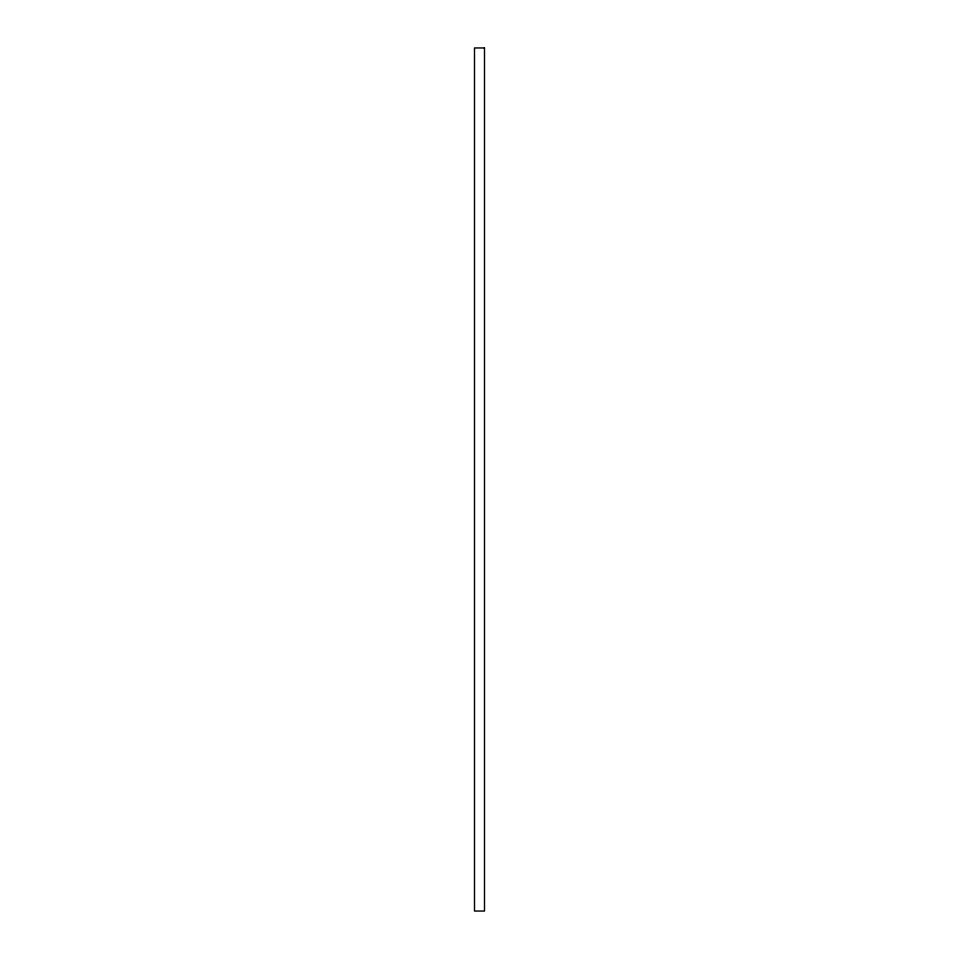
<?xml version="1.0" encoding="UTF-8"?>
<svg xmlns="http://www.w3.org/2000/svg" width="959" height="959" viewBox="0 0 959 959"><rect width="100%" height="100%" fill="white"/><g stroke="black" fill="none" stroke-linecap="round" stroke-linejoin="round"><path stroke-width="1.44" d="M484.499 47.95L474.501 47.95L474.501 911.05L484.499 911.05L484.499 47.95"/></g></svg>
